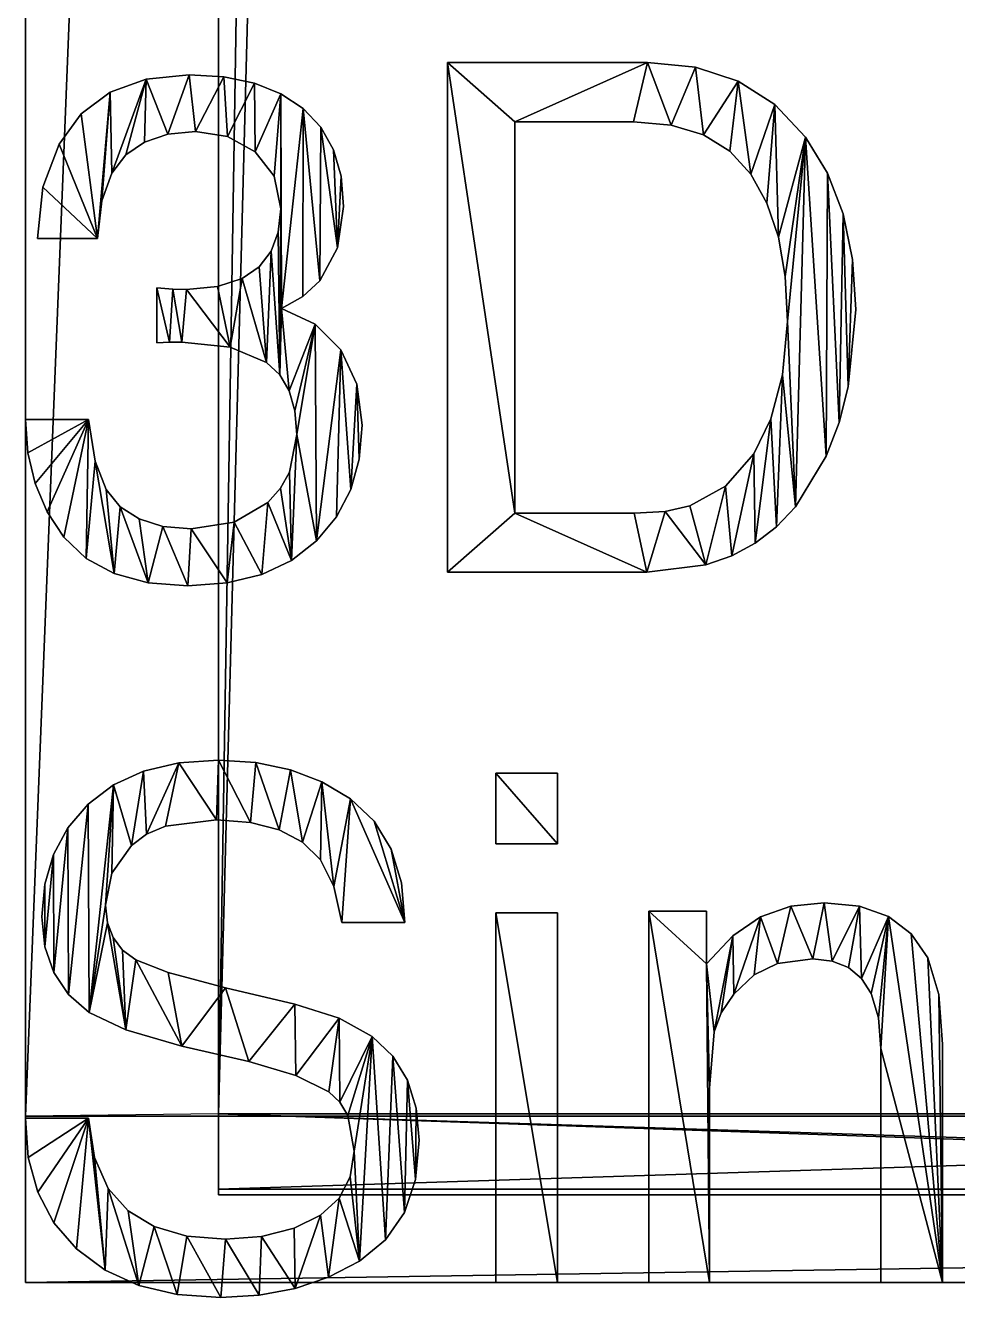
# Model space of a CAD drawing. Extents: x -4 to 921, y -14 to 94.
# Drawn here: x -3.7 to 13.61, y -3.41 to 20.22 of the extents above; entities that cross this region are included whole.
import ezdxf

# ---------------------------------------------------------------- set-up
doc = ezdxf.new("R2010")
doc.units = 0
doc.layers.get('0').update_dxf_attribs({"color": 13, "linetype": 'CONTINUOUS'})

# ---------------------------------------------------------------- blocks, each defined once
blk = doc.blocks.new('GROUP_6')
for p, q in [((0, 91.5, 75.00909), (0, 1.5, 75.00909)), ((0, 56.5, 0.00909), (0, 1.5, 0.00909)), ((0, 1.5, 50.684109), (0, 1.5, 51.787205)), ((45, 1.5, 50.684109), (0, 1.5, 50.684109)), ((45, 1.5, 51.787205), (0, 1.5, 51.787205)), ((0, 1.5, 62.812511), (0, 0, 65.49585)), ((0, 1.5, 62.812511), (45, 1.5, 62.812511)), ((0, 1.5, 65.49585), (0, 1.5, 75.00909)), ((45, 1.5, 65.49585), (0, 1.5, 65.49585)), ((0, 1.5, 75.00909), (45, 1.5, 75.00909)), ((0, 1.5, 65.49585), (0, 0, 65.49585)), ((45, 1.5, 35.777028), (0, 1.5, 35.777028)), ((0, 1.5, 35.777028), (0, 0, 35.777028)), ((0, 1.5, 65.49585), (0, 1.5, 62.812511)), ((0, 1.5, 48.00077), (0, 0, 50.684109)), ((0, 1.5, 48.00077), (45, 1.5, 48.00077)), ((0, 1.5, 33.093689), (0, 1.5, 35.777028)), ((0, 1.5, 33.093689), (0, 0, 35.777028)), ((0, 1.5, 50.684109), (0, 0, 50.684109)), ((45, 1.5, 36.975464), (0, 1.5, 36.975464)), ((0, 1.5, 48.00077), (0, 1.5, 50.684109)), ((0, 1.5, 0.00909), (45, 1.5, 0.00909)), ((0, 1.5, 0.00909), (0, 1.5, 4.206627)), ((0, 1.5, 35.777028), (0, 1.5, 36.975464)), ((0, 1.5, 51.787205), (0, 0.103554, 51.787205)), ((0, 1.5, 62.812511), (0, 0.103554, 62.812511)), ((0, 1.5, 33.093689), (45, 1.5, 33.093689)), ((45, 1.5, 22.068383), (0, 1.5, 22.068383)), ((0, 1.5, 18.061726), (0, 1.5, 20.745065)), ((0, 1.5, 20.745065), (0, 0, 20.745065)), ((0, 1.5, 4.206627), (0, 0.103554, 4.206627)), ((0, 1.5, 18.061726), (0, 0.103554, 18.061726)), ((0, 1.5, 36.975464), (0, 0.103554, 36.975464)), ((0, 1.5, 18.061726), (0, 0, 20.745065)), ((0, 1.5, 20.745065), (0, 1.5, 22.068383)), ((0, 1.5, 18.061726), (45, 1.5, 18.061726)), ((0, 1.5, 33.093689), (0, 0.103554, 33.093689)), ((0, 1.5, 22.068383), (0, 0.103554, 22.068383)), ((0, 1.5, 48.00077), (0, 0.103554, 48.00077)), ((45, 1.5, 20.745065), (0, 1.5, 20.745065)), ((45, 1.5, 4.206627), (0, 1.5, 4.206627)), ((45, 0.103554, 51.787205), (0, 0.103554, 51.787205)), ((0, 0.103554, 51.787205), (0, 0.103554, 62.812511)), ((0, 0.103554, 62.812511), (45, 0.103554, 62.812511)), ((0, 0.103554, 4.206627), (0, 0.103554, 18.061726)), ((0, 0.103554, 18.061726), (45, 0.103554, 18.061726)), ((0, 0.103554, 36.975464), (0, 0.103554, 48.00077)), ((0, 0.103554, 48.00077), (45, 0.103554, 48.00077)), ((45, 0.103554, 36.975464), (0, 0.103554, 36.975464)), ((0, 0.103554, 33.093689), (45, 0.103554, 33.093689)), ((45, 0.103554, 22.068383), (0, 0.103554, 22.068383)), ((45, 0.103554, 4.206627), (0, 0.103554, 4.206627)), ((0, 0.103554, 22.068383), (0, 0.103554, 33.093689)), ((45, 0, 65.49585), (0, 0, 65.49585)), ((45, 0, 35.777028), (0, 0, 35.777028)), ((45, 0, 50.684109), (0, 0, 50.684109)), ((45, 0, 20.745065), (0, 0, 20.745065))]:
    blk.add_line(p, q)
mesh = blk.add_polyface()
corners = [(0, 1.5, 75.00909), (1.5, 56.5, 75.00909), (0, 91.5, 75.00909), (45, 1.5, 75.00909), (45, 56.5, 75.00909), (1.5, 91.5, 75.00909)]
mesh.append_faces([[corners[k] for k in face] for face in [(1, 3, 4)]], dxfattribs={"vtx0": -1})
mesh.append_faces([[corners[k] for k in face] for face in [(0, 1, 2)]], dxfattribs={"vtx0": -1, "vtx1": -1})
mesh.append_faces([[corners[k] for k in face] for face in [(1, 0, 3)]], dxfattribs={"vtx0": -1, "vtx2": -1})
mesh.append_faces([[corners[k] for k in face] for face in [(5, 2, 1)]], dxfattribs={"vtx1": -1})
mesh = blk.add_polyface()
corners = [(0, 91.5, 75.00909), (0, 1.5, 65.49585), (0, 1.5, 75.00909), (0, 1.5, 62.812511), (0, 1.5, 35.777028), (0, 1.5, 33.093689), (0, 1.5, 22.068383), (0, 1.5, 0.00909), (0, 56.5, 0.00909), (0, 91.5, 0.00909), (0, 1.5, 18.061726), (0, 1.5, 20.745065), (0, 1.5, 4.206627), (0, 0.103554, 22.068383), (0, 0.103554, 33.093689), (0, 0.103554, 62.812511), (0, 1.5, 51.787205), (0, 0.103554, 51.787205), (0, 1.5, 50.684109), (0, 1.5, 48.00077), (0, 1.5, 36.975464), (0, 0.103554, 4.206627), (0, 0.103554, 18.061726), (0, 0.103554, 36.975464), (0, 0.103554, 48.00077)]
mesh.append_faces([[corners[k] for k in face] for face in [(0, 1, 2), (8, 0, 9), (6, 10, 11), (5, 13, 14), (15, 16, 17), (10, 21, 22), (19, 23, 24)]], dxfattribs={"vtx0": -1})
mesh.append_faces([[corners[k] for k in face] for face in [(1, 0, 3), (4, 0, 5), (7, 0, 8), (12, 6, 7), (13, 5, 6), (16, 3, 18), (18, 3, 19), (20, 3, 4), (21, 10, 12), (23, 19, 20)]], dxfattribs={"vtx0": -1, "vtx1": -1})
mesh.append_faces([[corners[k] for k in face] for face in [(3, 0, 4), (5, 0, 6), (6, 0, 7), (10, 6, 12), (19, 3, 20)]], dxfattribs={"vtx0": -1, "vtx1": -1, "vtx2": -1})
mesh.append_faces([[corners[k] for k in face] for face in [(16, 15, 3)]], dxfattribs={"vtx0": -1, "vtx2": -1})
mesh = blk.add_polyface()
corners = [(1.5, 56.5, 0.00909), (0, 1.5, 0.00909), (0, 56.5, 0.00909), (45, 1.5, 0.00909), (45, 56.5, 0.00909)]
mesh.append_faces([[corners[k] for k in face] for face in [(0, 1, 2), (3, 0, 4)]], dxfattribs={"vtx0": -1})
mesh.append_faces([[corners[k] for k in face] for face in [(1, 0, 3)]], dxfattribs={"vtx0": -1, "vtx1": -1})
mesh = blk.add_polyface()
corners = [(45, 1.5, 51.787205), (0, 1.5, 50.684109), (45, 1.5, 50.684109), (0, 1.5, 51.787205)]
mesh.append_faces([[corners[k] for k in face] for face in [(0, 1, 2), (1, 0, 3)]], dxfattribs={"vtx0": -1})
at = {"color": 253}
mesh = blk.add_polyface(dxfattribs=at)
corners = [(45, 0, 65.49585), (0, 1.5, 62.812511), (45, 1.5, 62.812511), (0, 0, 65.49585)]
mesh.append_faces([[corners[k] for k in face] for face in [(0, 1, 2), (1, 0, 3)]], dxfattribs={"vtx0": -1, "color": 253})
mesh = blk.add_polyface()
corners = [(45, 1.5, 75.00909), (0, 1.5, 65.49585), (45, 1.5, 65.49585), (0, 1.5, 75.00909)]
mesh.append_faces([[corners[k] for k in face] for face in [(0, 1, 2), (1, 0, 3)]], dxfattribs={"vtx0": -1})
mesh = blk.add_polyface()
corners = [(45, 0, 65.49585), (0, 1.5, 65.49585), (0, 0, 65.49585), (45, 1.5, 65.49585)]
mesh.append_faces([[corners[k] for k in face] for face in [(0, 1, 2), (1, 0, 3)]], dxfattribs={"vtx0": -1})
mesh = blk.add_polyface()
corners = [(45, 0, 35.777028), (0, 1.5, 35.777028), (0, 0, 35.777028), (45, 1.5, 35.777028)]
mesh.append_faces([[corners[k] for k in face] for face in [(0, 1, 2), (1, 0, 3)]], dxfattribs={"vtx0": -1})
mesh = blk.add_polyface()
corners = [(45, 1.5, 65.49585), (0, 1.5, 62.812511), (45, 1.5, 62.812511), (0, 1.5, 65.49585)]
mesh.append_faces([[corners[k] for k in face] for face in [(0, 1, 2), (1, 0, 3)]], dxfattribs={"vtx0": -1})
mesh = blk.add_polyface(dxfattribs=at)
corners = [(45, 0, 50.684109), (0, 1.5, 48.00077), (45, 1.5, 48.00077), (0, 0, 50.684109)]
mesh.append_faces([[corners[k] for k in face] for face in [(0, 1, 2), (1, 0, 3)]], dxfattribs={"vtx0": -1, "color": 253})
mesh = blk.add_polyface(dxfattribs=at)
corners = [(0, 1.5, 33.093689), (0, 0, 35.777028), (0, 1.5, 35.777028)]
mesh.append_faces([[corners[k] for k in face] for face in [(0, 1, 2)]], dxfattribs={"color": 253})
mesh = blk.add_polyface()
corners = [(45, 0, 50.684109), (0, 1.5, 50.684109), (0, 0, 50.684109), (45, 1.5, 50.684109)]
mesh.append_faces([[corners[k] for k in face] for face in [(0, 1, 2), (1, 0, 3)]], dxfattribs={"vtx0": -1})
mesh = blk.add_polyface()
corners = [(45, 1.5, 20.745065), (0, 1.5, 18.061726), (45, 1.5, 18.061726), (0, 1.5, 20.745065)]
mesh.append_faces([[corners[k] for k in face] for face in [(0, 1, 2), (1, 0, 3)]], dxfattribs={"vtx0": -1})
mesh = blk.add_polyface(dxfattribs=at)
corners = [(45, 0, 20.745065), (0, 1.5, 18.061726), (45, 1.5, 18.061726), (0, 0, 20.745065)]
mesh.append_faces([[corners[k] for k in face] for face in [(0, 1, 2), (1, 0, 3)]], dxfattribs={"vtx0": -1, "color": 253})
mesh = blk.add_polyface()
corners = [(45, 0, 20.745065), (0, 1.5, 20.745065), (0, 0, 20.745065), (45, 1.5, 20.745065)]
mesh.append_faces([[corners[k] for k in face] for face in [(0, 1, 2), (1, 0, 3)]], dxfattribs={"vtx0": -1})
mesh = blk.add_polyface()
corners = [(45, 1.5, 36.975464), (0, 1.5, 35.777028), (45, 1.5, 35.777028), (0, 1.5, 36.975464)]
mesh.append_faces([[corners[k] for k in face] for face in [(0, 1, 2), (1, 0, 3)]], dxfattribs={"vtx0": -1})
mesh = blk.add_polyface()
corners = [(45, 1.5, 35.777028), (0, 1.5, 33.093689), (45, 1.5, 33.093689), (0, 1.5, 35.777028)]
mesh.append_faces([[corners[k] for k in face] for face in [(0, 1, 2), (1, 0, 3)]], dxfattribs={"vtx0": -1})
mesh = blk.add_polyface()
corners = [(45, 1.5, 4.206627), (0, 1.5, 0.00909), (45, 1.5, 0.00909), (0, 1.5, 4.206627)]
mesh.append_faces([[corners[k] for k in face] for face in [(0, 1, 2), (1, 0, 3)]], dxfattribs={"vtx0": -1})
mesh = blk.add_polyface(dxfattribs=at)
corners = [(0, 1.5, 18.061726), (0, 0, 20.745065), (0, 1.5, 20.745065)]
mesh.append_faces([[corners[k] for k in face] for face in [(0, 1, 2)]], dxfattribs={"color": 253})
mesh = blk.add_polyface()
corners = [(45, 1.5, 36.975464), (0, 0.103554, 36.975464), (0, 1.5, 36.975464), (45, 0.103554, 36.975464)]
mesh.append_faces([[corners[k] for k in face] for face in [(0, 1, 2), (1, 0, 3)]], dxfattribs={"vtx0": -1})
mesh = blk.add_polyface()
corners = [(45, 0.103554, 18.061726), (0, 1.5, 18.061726), (0, 0.103554, 18.061726), (45, 1.5, 18.061726)]
mesh.append_faces([[corners[k] for k in face] for face in [(0, 1, 2), (1, 0, 3)]], dxfattribs={"vtx0": -1})
mesh = blk.add_polyface()
corners = [(45, 0.103554, 33.093689), (0, 1.5, 33.093689), (0, 0.103554, 33.093689), (45, 1.5, 33.093689)]
mesh.append_faces([[corners[k] for k in face] for face in [(0, 1, 2), (1, 0, 3)]], dxfattribs={"vtx0": -1})
mesh = blk.add_polyface()
corners = [(45, 1.5, 22.068383), (0, 1.5, 20.745065), (45, 1.5, 20.745065), (0, 1.5, 22.068383)]
mesh.append_faces([[corners[k] for k in face] for face in [(0, 1, 2), (1, 0, 3)]], dxfattribs={"vtx0": -1})
mesh = blk.add_polyface()
corners = [(45, 0.103554, 62.812511), (0, 1.5, 62.812511), (0, 0.103554, 62.812511), (45, 1.5, 62.812511)]
mesh.append_faces([[corners[k] for k in face] for face in [(0, 1, 2), (1, 0, 3)]], dxfattribs={"vtx0": -1})
mesh = blk.add_polyface()
corners = [(45, 1.5, 22.068383), (0, 0.103554, 22.068383), (0, 1.5, 22.068383), (45, 0.103554, 22.068383)]
mesh.append_faces([[corners[k] for k in face] for face in [(0, 1, 2), (1, 0, 3)]], dxfattribs={"vtx0": -1})
mesh = blk.add_polyface()
corners = [(45, 0.103554, 48.00077), (0, 1.5, 48.00077), (0, 0.103554, 48.00077), (45, 1.5, 48.00077)]
mesh.append_faces([[corners[k] for k in face] for face in [(0, 1, 2), (1, 0, 3)]], dxfattribs={"vtx0": -1})
mesh = blk.add_polyface()
corners = [(45, 1.5, 4.206627), (0, 0.103554, 4.206627), (0, 1.5, 4.206627), (45, 0.103554, 4.206627)]
mesh.append_faces([[corners[k] for k in face] for face in [(0, 1, 2), (1, 0, 3)]], dxfattribs={"vtx0": -1})
mesh = blk.add_polyface()
corners = [(45, 1.5, 51.787205), (0, 0.103554, 51.787205), (0, 1.5, 51.787205), (45, 0.103554, 51.787205)]
mesh.append_faces([[corners[k] for k in face] for face in [(0, 1, 2), (1, 0, 3)]], dxfattribs={"vtx0": -1})
mesh = blk.add_polyface(dxfattribs=at)
corners = [(0, 1.5, 62.812511), (0, 0, 65.49585), (0, 1.5, 65.49585)]
mesh.append_faces([[corners[k] for k in face] for face in [(0, 1, 2)]], dxfattribs={"color": 253})
mesh = blk.add_polyface(dxfattribs=at)
corners = [(0, 1.5, 48.00077), (0, 0, 50.684109), (0, 1.5, 50.684109)]
mesh.append_faces([[corners[k] for k in face] for face in [(0, 1, 2)]], dxfattribs={"color": 253})
mesh = blk.add_polyface()
corners = [(45, 1.5, 50.684109), (0, 1.5, 48.00077), (45, 1.5, 48.00077), (0, 1.5, 50.684109)]
mesh.append_faces([[corners[k] for k in face] for face in [(0, 1, 2), (1, 0, 3)]], dxfattribs={"vtx0": -1})
mesh = blk.add_polyface(dxfattribs=at)
corners = [(45, 0, 35.777028), (0, 1.5, 33.093689), (45, 1.5, 33.093689), (0, 0, 35.777028)]
mesh.append_faces([[corners[k] for k in face] for face in [(0, 1, 2), (1, 0, 3)]], dxfattribs={"vtx0": -1, "color": 253})
mesh = blk.add_polyface()
corners = [(45, 0.103554, 18.061726), (0, 0.103554, 4.206627), (45, 0.103554, 4.206627), (0, 0.103554, 18.061726)]
mesh.append_faces([[corners[k] for k in face] for face in [(0, 1, 2), (1, 0, 3)]], dxfattribs={"vtx0": -1})
mesh = blk.add_polyface()
corners = [(45, 0.103554, 33.093689), (0, 0.103554, 22.068383), (45, 0.103554, 22.068383), (0, 0.103554, 33.093689)]
mesh.append_faces([[corners[k] for k in face] for face in [(0, 1, 2), (1, 0, 3)]], dxfattribs={"vtx0": -1})
mesh = blk.add_polyface()
corners = [(45, 0.103554, 48.00077), (0, 0.103554, 36.975464), (45, 0.103554, 36.975464), (0, 0.103554, 48.00077)]
mesh.append_faces([[corners[k] for k in face] for face in [(0, 1, 2), (1, 0, 3)]], dxfattribs={"vtx0": -1})
mesh = blk.add_polyface()
corners = [(45, 0.103554, 62.812511), (0, 0.103554, 51.787205), (45, 0.103554, 51.787205), (0, 0.103554, 62.812511)]
mesh.append_faces([[corners[k] for k in face] for face in [(0, 1, 2), (1, 0, 3)]], dxfattribs={"vtx0": -1})
blk = doc.blocks.new('GROUP_4')
blk.add_blockref('GROUP_6', (0, 0.039))
blk = doc.blocks.new('GROUP_8')
for p, q in [((0, 93.092, 4.5), (0, 0, 4.5)), ((0, 93.092), (0, 3.092)), ((3.696, 3.132), (3.696, 93.132)), ((3.696, 93.132, 2.845), (3.696, 3.132, 2.845)), ((3.696, 3.132), (0, 3.092)), ((0, 3.092), (0, 0)), ((203.686, 3.092), (0, 3.092)), ((3.696, 3.132), (3.696, 3.132, 2.845)), ((3.696, 3.132, 2.845), (203.686, 3.092, 2.845)), ((3.696, 3.132, 2.845), (3.696, 3.132, 4.5)), ((0, 0, 4.5), (207.688, 0, 4.5)), ((0, 0), (0, 0, 4.5)), ((0, 0), (203.686, 0))]:
    blk.add_line(p, q)
at = {"color": 18}
for p, q in [((8.085, 13.194, 0.051), (8.085, 22.659, 0.051)), ((1.622, 22.111, 0.051), (2.312, 22.353, 0.051)), ((2.312, 22.353, 0.051), (3.138, 22.433, 0.051)), ((3.138, 22.433, 0.051), (3.803, 22.394, 0.051)), ((3.803, 22.394, 0.051), (4.389, 22.276, 0.051)), ((4.389, 22.276, 0.051), (4.895, 22.08, 0.051)), ((1.066, 21.708, 0.051), (1.622, 22.111, 0.051)), ((4.895, 22.08, 0.051), (5.322, 21.805, 0.051)), ((5.322, 21.805, 0.051), (5.66, 21.456, 0.051)), ((0.644, 21.145, 0.051), (1.066, 21.708, 0.051)), ((9.374, 21.557, 0.051), (9.374, 14.29, 0.051)), ((2.725, 21.328, 0.051), (2.279, 21.183, 0.051)), ((3.26, 21.377, 0.051), (2.725, 21.328, 0.051)), ((3.87, 21.283, 0.051), (3.26, 21.377, 0.051)), ((4.4, 21.003, 0.051), (3.87, 21.283, 0.051)), ((5.66, 21.456, 0.051), (5.901, 21.036, 0.051)), ((12.988, 21.314, 0.051), (12.371, 21.496, 0.051)), ((13.497, 21.01, 0.051), (12.988, 21.314, 0.051)), ((2.279, 21.183, 0.051), (1.923, 20.942, 0.051)), ((5.901, 21.036, 0.051), (6.046, 20.546, 0.051)), ((1.923, 20.942, 0.051), (1.656, 20.603, 0.051)), ((4.768, 20.55, 0.051), (4.4, 21.003, 0.051)), ((13.9, 20.584, 0.051), (13.497, 21.01, 0.051)), ((1.656, 20.603, 0.051), (1.464, 20.088, 0.051)), ((14.206, 20.049, 0.051), (13.9, 20.584, 0.051)), ((4.89, 19.94, 0.051), (4.768, 20.55, 0.051)), ((6.046, 20.546, 0.051), (6.095, 19.985, 0.051)), ((1.464, 20.088, 0.051), (1.379, 19.392, 0.051)), ((4.844, 19.511, 0.051), (4.89, 19.94, 0.051)), ((6.095, 19.985, 0.051), (5.98, 19.215, 0.051)), ((14.424, 19.415, 0.051), (14.206, 20.049, 0.051)), ((1.379, 19.392, 0.051), (0.232, 19.392, 0.051)), ((4.706, 19.154, 0.051), (4.844, 19.511, 0.051)), ((14.555, 18.683, 0.051), (14.424, 19.415, 0.051)), ((4.477, 18.867, 0.051), (4.706, 19.154, 0.051)), ((5.98, 19.215, 0.051), (5.637, 18.606, 0.051)), ((4.155, 18.651, 0.051), (4.477, 18.867, 0.051)), ((2.519, 17.453, 0.051), (2.519, 18.477, 0.051)), ((2.519, 18.477, 0.051), (2.822, 18.452, 0.051)), ((2.822, 18.452, 0.051), (3.086, 18.445, 0.051)), ((3.086, 18.445, 0.051), (3.679, 18.497, 0.051)), ((3.679, 18.497, 0.051), (4.155, 18.651, 0.051)), ((5.637, 18.606, 0.051), (5.312, 18.313, 0.051)), ((5.312, 18.313, 0.051), (4.903, 18.091, 0.051)), ((4.903, 18.091, 0.051), (5.551, 17.799, 0.051)), ((5.551, 17.799, 0.051), (6.04, 17.321, 0.051)), ((2.761, 17.463, 0.051), (2.519, 17.453, 0.051)), ((2.996, 17.466, 0.051), (2.761, 17.463, 0.051)), ((6.04, 17.321, 0.051), (6.347, 16.687, 0.051)), ((4.871, 16.86, 0.051), (4.616, 17.086, 0.051)), ((5.053, 16.562, 0.051), (4.871, 16.86, 0.051)), ((5.163, 16.193, 0.051), (5.053, 16.562, 0.051)), ((6.347, 16.687, 0.051), (6.449, 15.926, 0.051)), ((5.199, 15.752, 0.051), (5.163, 16.193, 0.051)), ((0.046, 15.409, 0.051), (0, 16.029, 0.051)), ((0, 16.029, 0.051), (1.211, 16.029, 0.051)), ((1.211, 16.029, 0.051), (1.334, 15.256, 0.051)), ((6.449, 15.926, 0.051), (6.395, 15.296, 0.051)), ((13.955, 15.391, 0.051), (14.282, 16.045, 0.051)), ((5.061, 15.05, 0.051), (5.199, 15.752, 0.051)), ((0.184, 14.838, 0.051), (0.046, 15.409, 0.051)), ((13.41, 14.792, 0.051), (13.955, 15.391, 0.051)), ((1.334, 15.256, 0.051), (1.546, 14.728, 0.051)), ((6.395, 15.296, 0.051), (6.232, 14.728, 0.051)), ((4.888, 14.752, 0.051), (5.061, 15.05, 0.051)), ((0.415, 14.316, 0.051), (0.184, 14.838, 0.051)), ((1.546, 14.728, 0.051), (1.817, 14.409, 0.051)), ((4.645, 14.489, 0.051), (4.888, 14.752, 0.051)), ((6.232, 14.728, 0.051), (5.96, 14.22, 0.051)), ((12.731, 14.425, 0.051), (13.41, 14.792, 0.051)), ((4.001, 14.122, 0.051), (4.645, 14.489, 0.051)), ((12.254, 14.324, 0.051), (12.731, 14.425, 0.051)), ((0.738, 13.842, 0.051), (0.415, 14.316, 0.051)), ((1.817, 14.409, 0.051), (2.179, 14.182, 0.051)), ((2.179, 14.182, 0.051), (2.632, 14.045, 0.051)), ((5.96, 14.22, 0.051), (5.579, 13.774, 0.051)), ((14.751, 14.405, 0.051), (14.389, 14.035, 0.051)), ((2.632, 14.045, 0.051), (3.176, 14, 0.051)), ((3.176, 14, 0.051), (4.001, 14.122, 0.051)), ((14.389, 14.035, 0.051), (13.982, 13.732, 0.051)), ((1.163, 13.449, 0.051), (0.738, 13.842, 0.051)), ((5.579, 13.774, 0.051), (5.099, 13.411, 0.051)), ((13.982, 13.732, 0.051), (13.53, 13.497, 0.051)), ((13.53, 13.497, 0.051), (13.034, 13.329, 0.051)), ((1.7, 13.168, 0.051), (1.163, 13.449, 0.051)), ((5.099, 13.411, 0.051), (4.528, 13.151, 0.051)), ((2.35, 12.999, 0.051), (1.7, 13.168, 0.051)), ((3.112, 12.943, 0.051), (2.35, 12.999, 0.051)), ((3.865, 12.995, 0.051), (3.112, 12.943, 0.051)), ((4.528, 13.151, 0.051), (3.865, 12.995, 0.051)), ((2.936, 9.651, 0.051), (3.698, 9.703, 0.051)), ((3.698, 9.703, 0.051), (4.415, 9.658, 0.051)), ((1.686, 9.242, 0.051), (2.265, 9.498, 0.051)), ((2.265, 9.498, 0.051), (2.936, 9.651, 0.051)), ((4.415, 9.658, 0.051), (5.075, 9.523, 0.051)), ((5.075, 9.523, 0.051), (5.679, 9.298, 0.051)), ((9.014, 9.464, 0.051), (10.193, 9.464, 0.051)), ((9.014, 8.15, 0.051), (9.014, 9.464, 0.051)), ((10.193, 9.464, 0.051), (10.193, 8.15, 0.051)), ((1.199, 8.884, 0.051), (1.686, 9.242, 0.051)), ((5.679, 9.298, 0.051), (6.227, 8.984, 0.051)), ((6.227, 8.984, 0.051), (6.682, 8.571, 0.051)), ((0.813, 8.447, 0.051), (1.199, 8.884, 0.051)), ((3.66, 8.594, 0.051), (2.685, 8.475, 0.051)), ((4.311, 8.548, 0.051), (3.66, 8.594, 0.051)), ((4.86, 8.409, 0.051), (4.311, 8.548, 0.051)), ((6.682, 8.571, 0.051), (7.008, 8.051, 0.051)), ((0.537, 7.952, 0.051), (0.813, 8.447, 0.051)), ((2.318, 8.326, 0.051), (2.03, 8.118, 0.051)), ((2.685, 8.475, 0.051), (2.318, 8.326, 0.051)), ((5.306, 8.178, 0.051), (4.86, 8.409, 0.051)), ((2.03, 8.118, 0.051), (1.658, 7.602, 0.051)), ((5.651, 7.854, 0.051), (5.306, 8.178, 0.051)), ((7.008, 8.051, 0.051), (7.203, 7.423, 0.051)), ((10.193, 8.15, 0.051), (9.014, 8.15, 0.051)), ((0.371, 7.4, 0.051), (0.537, 7.952, 0.051)), ((5.911, 7.359, 0.051), (5.651, 7.854, 0.051)), ((1.658, 7.602, 0.051), (1.534, 7.01, 0.051)), ((0.316, 6.791, 0.051), (0.371, 7.4, 0.051)), ((6.063, 6.687, 0.051), (5.911, 7.359, 0.051)), ((7.203, 7.423, 0.051), (7.268, 6.687, 0.051)), ((1.534, 7.01, 0.051), (1.57, 6.685, 0.051)), ((9.014, 6.868, 0.051), (10.193, 6.868, 0.051)), ((9.014, 0, 0.051), (9.014, 6.868, 0.051)), ((10.193, 6.868, 0.051), (10.193, 0, 0.051)), ((11.945, 6.9, 0.051), (13.047, 6.9, 0.051)), ((11.945, 0, 0.051), (11.945, 6.9, 0.051)), ((13.047, 6.9, 0.051), (13.047, 5.921, 0.051)), ((14.084, 6.791, 0.051), (14.662, 6.989, 0.051)), ((14.662, 6.989, 0.051), (15.302, 7.055, 0.051)), ((15.302, 7.055, 0.051), (15.976, 6.991, 0.051)), ((15.976, 6.991, 0.051), (16.532, 6.799, 0.051)), ((0.372, 6.238, 0.051), (0.316, 6.791, 0.051)), ((1.57, 6.685, 0.051), (1.679, 6.407, 0.051)), ((7.268, 6.687, 0.051), (6.063, 6.687, 0.051)), ((13.551, 6.441, 0.051), (14.084, 6.791, 0.051)), ((16.532, 6.799, 0.051), (16.969, 6.478, 0.051)), ((1.679, 6.407, 0.051), (1.86, 6.176, 0.051)), ((13.047, 5.921, 0.051), (13.551, 6.441, 0.051)), ((16.969, 6.478, 0.051), (17.286, 6.03, 0.051)), ((0.542, 5.758, 0.051), (0.372, 6.238, 0.051)), ((1.86, 6.176, 0.051), (2.114, 5.992, 0.051)), ((14.406, 5.927, 0.051), (13.958, 5.715, 0.051)), ((15.083, 6.011, 0.051), (14.406, 5.927, 0.051)), ((15.457, 5.971, 0.051), (15.083, 6.011, 0.051)), ((15.769, 5.85, 0.051), (15.457, 5.971, 0.051)), ((17.286, 6.03, 0.051), (17.499, 5.349, 0.051)), ((0.823, 5.352, 0.051), (0.542, 5.758, 0.051)), ((13.958, 5.715, 0.051), (13.569, 5.36, 0.051)), ((16.018, 5.649, 0.051), (15.769, 5.85, 0.051)), ((16.204, 5.367, 0.051), (16.018, 5.649, 0.051)), ((1.218, 5.019, 0.051), (0.823, 5.352, 0.051)), ((13.569, 5.36, 0.051), (13.329, 5.013, 0.051)), ((16.344, 4.919, 0.051), (16.204, 5.367, 0.051)), ((13.329, 5.013, 0.051), (13.192, 4.655, 0.051)), ((6.011, 4.914, 0.051), (6.643, 4.574, 0.051)), ((6.643, 4.574, 0.051), (7.037, 4.205, 0.051)), ((7.037, 4.205, 0.051), (7.319, 3.761, 0.051)), ((7.319, 3.761, 0.051), (7.488, 3.242, 0.051)), ((6.023, 3.351, 0.051), (5.812, 3.543, 0.051)), ((6.174, 3.104, 0.051), (6.023, 3.351, 0.051)), ((6.295, 2.442, 0.051), (6.174, 3.104, 0.051)), ((7.488, 3.242, 0.051), (7.545, 2.648, 0.051)), ((0.054, 2.327, 0.051), (0, 3.054, 0.051)), ((0, 3.054, 0.051), (1.205, 3.054, 0.051)), ((1.205, 3.054, 0.051), (1.323, 2.324, 0.051)), ((7.545, 2.648, 0.051), (7.473, 1.918, 0.051)), ((6.223, 1.966, 0.051), (6.295, 2.442, 0.051)), ((0.236, 1.68, 0.051), (0.054, 2.327, 0.051)), ((1.323, 2.324, 0.051), (1.585, 1.746, 0.051)), ((6.008, 1.569, 0.051), (6.223, 1.966, 0.051)), ((7.473, 1.918, 0.051), (7.259, 1.3, 0.051)), ((0.544, 1.113, 0.051), (0.236, 1.68, 0.051)), ((1.585, 1.746, 0.051), (1.965, 1.334, 0.051)), ((5.65, 1.251, 0.051), (6.008, 1.569, 0.051)), ((1.965, 1.334, 0.051), (2.466, 1.04, 0.051)), ((5.148, 1.011, 0.051), (5.65, 1.251, 0.051)), ((7.259, 1.3, 0.051), (6.901, 0.794, 0.051)), ((0.98, 0.625, 0.051), (0.544, 1.113, 0.051)), ((2.466, 1.04, 0.051), (3.089, 0.864, 0.051)), ((4.523, 0.857, 0.051), (5.148, 1.011, 0.051)), ((3.089, 0.864, 0.051), (3.834, 0.805, 0.051)), ((3.834, 0.805, 0.051), (4.523, 0.857, 0.051)), ((6.901, 0.794, 0.051), (6.401, 0.399, 0.051)), ((1.527, 0.23, 0.051), (0.98, 0.625, 0.051)), ((6.401, 0.399, 0.051), (5.806, 0.103, 0.051)), ((2.17, -0.052, 0.051), (1.527, 0.23, 0.051)), ((5.806, 0.103, 0.051), (5.165, -0.108, 0.051)), ((2.909, -0.221, 0.051), (2.17, -0.052, 0.051)), ((3.744, -0.277, 0.051), (2.909, -0.221, 0.051)), ((4.477, -0.235, 0.051), (3.744, -0.277, 0.051)), ((5.165, -0.108, 0.051), (4.477, -0.235, 0.051)), ((10.193, 0, 0.051), (9.014, 0, 0.051)), ((13.105, 0, 0.051), (11.945, 0, 0.051)), ((17.569, 0, 0.051), (16.39, 0, 0.051))]:
    blk.add_line(p, q, dxfattribs=at)
for points in [[(8.085, 22.659, 0.051), (11.919, 22.659, 0.051), (12.84, 22.572, 0.051), (13.652, 22.312, 0.051), (14.354, 21.88, 0.051), (14.947, 21.273, 0.051), (15.367, 20.605, 0.051)], [(12.371, 21.496, 0.051), (11.648, 21.557, 0.051), (9.374, 21.557, 0.051)], [(0.232, 19.392, 0.051), (0.335, 20.346, 0.051), (0.644, 21.145, 0.051)], [(15.367, 20.605, 0.051), (15.667, 19.848, 0.051), (15.847, 19.004, 0.051), (15.907, 18.072, 0.051), (15.765, 16.636, 0.051), (15.588, 15.973, 0.051)], [(14.282, 16.045, 0.051), (14.502, 16.86, 0.051), (14.599, 17.852, 0.051), (14.555, 18.683, 0.051)], [(4.616, 17.086, 0.051), (3.92, 17.371, 0.051), (2.996, 17.466, 0.051)], [(15.588, 15.973, 0.051), (15.34, 15.346, 0.051), (14.751, 14.405, 0.051)], [(9.374, 14.29, 0.051), (11.661, 14.29, 0.051), (12.254, 14.324, 0.051)], [(13.034, 13.329, 0.051), (11.906, 13.194, 0.051), (8.085, 13.194, 0.051)], [(2.114, 5.992, 0.051), (2.734, 5.76, 0.051), (3.834, 5.476, 0.051), (5.161, 5.173, 0.051), (6.011, 4.914, 0.051)], [(17.499, 5.349, 0.051), (17.569, 4.426, 0.051), (17.569, 0, 0.051)], [(5.812, 3.543, 0.051), (5.183, 3.845, 0.051), (4.278, 4.104, 0.051), (2.996, 4.394, 0.051), (1.923, 4.692, 0.051), (1.218, 5.019, 0.051)], [(16.39, 0, 0.051), (16.39, 4.349, 0.051), (16.344, 4.919, 0.051)], [(13.192, 4.655, 0.051), (13.105, 3.614, 0.051), (13.105, 0, 0.051)]]:
    blk.add_polyline3d(points, dxfattribs=at)
mesh = blk.add_polyface()
corners = [(3.696, 93.132), (0, 3.092), (0, 93.092), (3.696, 3.132)]
mesh.append_faces([[corners[k] for k in face] for face in [(0, 1, 2), (1, 0, 3)]], dxfattribs={"vtx0": -1})
mesh = blk.add_polyface()
corners = [(207.688, 0, 4.5), (0, 93.092, 4.5), (0, 0, 4.5), (3.696, 93.092, 4.5), (207.688, 93.092, 4.5)]
mesh.append_faces([[corners[k] for k in face] for face in [(0, 1, 2), (3, 0, 4)]], dxfattribs={"vtx0": -1})
mesh.append_faces([[corners[k] for k in face] for face in [(1, 0, 3)]], dxfattribs={"vtx0": -1, "vtx1": -1})
mesh = blk.add_polyface()
corners = [(0, 93.092, 4.5), (0, 0), (0, 0, 4.5), (0, 3.092), (0, 93.092)]
mesh.append_faces([[corners[k] for k in face] for face in [(0, 1, 2), (3, 0, 4)]], dxfattribs={"vtx0": -1})
mesh.append_faces([[corners[k] for k in face] for face in [(1, 0, 3)]], dxfattribs={"vtx0": -1, "vtx1": -1})
mesh = blk.add_polyface()
corners = [(3.696, 93.132), (3.696, 3.132, 2.845), (3.696, 3.132), (3.696, 93.132, 2.845)]
mesh.append_faces([[corners[k] for k in face] for face in [(0, 1, 2), (1, 0, 3)]], dxfattribs={"vtx0": -1})
mesh = blk.add_polyface()
corners = [(5.196, 93.132, 2.845), (3.696, 3.132, 2.845), (3.696, 93.132, 2.845), (203.686, 3.092, 2.845), (203.686, 93.132, 2.845)]
mesh.append_faces([[corners[k] for k in face] for face in [(0, 1, 2), (3, 0, 4)]], dxfattribs={"vtx0": -1})
mesh.append_faces([[corners[k] for k in face] for face in [(1, 0, 3)]], dxfattribs={"vtx0": -1, "vtx1": -1})
mesh = blk.add_polyface(dxfattribs=at)
corners = [(8.085, 13.194, 0.051), (9.374, 14.29, 0.051), (8.085, 22.659, 0.051), (11.906, 13.194, 0.051), (11.661, 14.29, 0.051), (12.254, 14.324, 0.051), (13.034, 13.329, 0.051), (12.731, 14.425, 0.051), (13.41, 14.792, 0.051), (13.53, 13.497, 0.051), (13.955, 15.391, 0.051), (13.982, 13.732, 0.051), (14.282, 16.045, 0.051), (14.389, 14.035, 0.051), (14.502, 16.86, 0.051), (14.751, 14.405, 0.051), (14.599, 17.852, 0.051), (9.374, 21.557, 0.051), (11.919, 22.659, 0.051), (11.648, 21.557, 0.051), (12.371, 21.496, 0.051), (12.84, 22.572, 0.051), (12.988, 21.314, 0.051), (13.652, 22.312, 0.051), (13.497, 21.01, 0.051), (13.9, 20.584, 0.051), (14.354, 21.88, 0.051), (14.206, 20.049, 0.051), (14.424, 19.415, 0.051), (14.947, 21.273, 0.051), (14.555, 18.683, 0.051), (15.34, 15.346, 0.051), (15.367, 20.605, 0.051), (15.588, 15.973, 0.051), (15.667, 19.848, 0.051), (15.765, 16.636, 0.051), (15.847, 19.004, 0.051), (15.907, 18.072, 0.051)]
mesh.append_faces([[corners[k] for k in face] for face in [(36, 35, 37)]], dxfattribs={"vtx0": -1, "color": 18})
mesh.append_faces([[corners[k] for k in face] for face in [(0, 1, 2), (1, 3, 4), (4, 3, 5), (5, 6, 7), (7, 6, 8), (8, 9, 10), (10, 11, 12), (12, 13, 14), (14, 15, 16), (2, 17, 18), (17, 2, 1), (18, 20, 21), (21, 22, 23), (23, 25, 26), (26, 28, 29), (29, 31, 32), (32, 33, 34), (34, 35, 36)]], dxfattribs={"vtx0": -1, "vtx1": -1, "color": 18})
mesh.append_faces([[corners[k] for k in face] for face in [(29, 16, 15)]], dxfattribs={"vtx0": -1, "vtx1": -1, "vtx2": -1, "color": 18})
mesh.append_faces([[corners[k] for k in face] for face in [(1, 0, 3), (5, 3, 6), (8, 6, 9), (10, 9, 11), (12, 11, 13), (14, 13, 15), (18, 17, 19), (18, 19, 20), (21, 20, 22), (23, 22, 24), (23, 24, 25), (26, 25, 27), (26, 27, 28), (29, 28, 30), (29, 30, 16), (29, 15, 31), (32, 31, 33), (34, 33, 35)]], dxfattribs={"vtx0": -1, "vtx2": -1, "color": 18})
mesh = blk.add_polyface(dxfattribs=at)
corners = [(1.379, 19.392, 0.051), (0.335, 20.346, 0.051), (0.232, 19.392, 0.051), (0.644, 21.145, 0.051), (1.066, 21.708, 0.051), (1.622, 22.111, 0.051), (1.464, 20.088, 0.051), (1.656, 20.603, 0.051), (2.312, 22.353, 0.051), (1.923, 20.942, 0.051), (2.279, 21.183, 0.051), (2.725, 21.328, 0.051), (3.138, 22.433, 0.051), (3.26, 21.377, 0.051), (3.803, 22.394, 0.051), (3.87, 21.283, 0.051), (4.389, 22.276, 0.051), (4.4, 21.003, 0.051), (4.895, 22.08, 0.051), (4.768, 20.55, 0.051), (4.89, 19.94, 0.051), (0.046, 15.409, 0.051), (1.211, 16.029, 0.051), (0, 16.029, 0.051), (0.184, 14.838, 0.051), (0.415, 14.316, 0.051), (0.738, 13.842, 0.051), (1.163, 13.449, 0.051), (1.334, 15.256, 0.051), (1.7, 13.168, 0.051), (1.546, 14.728, 0.051), (1.817, 14.409, 0.051), (2.35, 12.999, 0.051), (2.179, 14.182, 0.051), (2.632, 14.045, 0.051), (3.112, 12.943, 0.051), (3.176, 14, 0.051), (3.865, 12.995, 0.051), (4.001, 14.122, 0.051), (4.528, 13.151, 0.051), (4.645, 14.489, 0.051), (5.099, 13.411, 0.051), (4.888, 14.752, 0.051), (5.061, 15.05, 0.051), (5.199, 15.752, 0.051), (5.579, 13.774, 0.051), (5.551, 17.799, 0.051), (6.04, 17.321, 0.051), (5.96, 14.22, 0.051), (6.232, 14.728, 0.051), (6.347, 16.687, 0.051), (6.395, 15.296, 0.051), (6.449, 15.926, 0.051), (2.761, 17.463, 0.051), (2.519, 18.477, 0.051), (2.519, 17.453, 0.051), (2.822, 18.452, 0.051), (2.996, 17.466, 0.051), (3.086, 18.445, 0.051), (3.92, 17.371, 0.051), (3.679, 18.497, 0.051), (4.155, 18.651, 0.051), (4.616, 17.086, 0.051), (4.477, 18.867, 0.051), (4.706, 19.154, 0.051), (4.871, 16.86, 0.051), (4.844, 19.511, 0.051), (4.903, 18.091, 0.051), (5.053, 16.562, 0.051), (5.163, 16.193, 0.051), (5.322, 21.805, 0.051), (5.312, 18.313, 0.051), (5.637, 18.606, 0.051), (5.66, 21.456, 0.051), (5.98, 19.215, 0.051), (5.901, 21.036, 0.051), (6.046, 20.546, 0.051), (6.095, 19.985, 0.051)]
mesh.append_faces([[corners[k] for k in face] for face in [(0, 1, 2), (21, 22, 23), (50, 51, 52), (53, 54, 55), (76, 74, 77)]], dxfattribs={"vtx0": -1, "color": 18})
mesh.append_faces([[corners[k] for k in face] for face in [(1, 0, 3), (3, 0, 4), (4, 0, 5), (5, 7, 8), (8, 11, 12), (12, 13, 14), (14, 15, 16), (16, 17, 18), (22, 27, 28), (28, 29, 30), (30, 29, 31), (31, 32, 33), (33, 32, 34), (34, 35, 36), (36, 37, 38), (38, 39, 40), (40, 41, 42), (42, 41, 43), (43, 41, 44), (46, 45, 47), (47, 49, 50), (54, 53, 56), (56, 57, 58), (58, 59, 60), (60, 59, 61), (61, 62, 63), (63, 62, 64), (64, 65, 66), (66, 65, 20), (67, 68, 46), (70, 72, 73), (73, 74, 75), (75, 74, 76)]], dxfattribs={"vtx0": -1, "vtx1": -1, "color": 18})
mesh.append_faces([[corners[k] for k in face] for face in [(44, 45, 46), (20, 65, 67), (20, 67, 18)]], dxfattribs={"vtx0": -1, "vtx1": -1, "vtx2": -1, "color": 18})
mesh.append_faces([[corners[k] for k in face] for face in [(5, 0, 6), (5, 6, 7), (8, 7, 9), (8, 9, 10), (8, 10, 11), (12, 11, 13), (14, 13, 15), (16, 15, 17), (18, 17, 19), (18, 19, 20), (22, 21, 24), (22, 24, 25), (22, 25, 26), (22, 26, 27), (28, 27, 29), (31, 29, 32), (34, 32, 35), (36, 35, 37), (38, 37, 39), (40, 39, 41), (44, 41, 45), (47, 45, 48), (47, 48, 49), (50, 49, 51), (56, 53, 57), (58, 57, 59), (61, 59, 62), (64, 62, 65), (67, 65, 68), (46, 68, 69), (46, 69, 44), (67, 70, 18), (70, 67, 71), (70, 71, 72), (73, 72, 74)]], dxfattribs={"vtx0": -1, "vtx2": -1, "color": 18})
mesh = blk.add_polyface(dxfattribs=at)
corners = [(0.054, 2.327, 0.051), (1.205, 3.054, 0.051), (0, 3.054, 0.051), (0.236, 1.68, 0.051), (0.544, 1.113, 0.051), (0.98, 0.625, 0.051), (1.527, 0.23, 0.051), (1.323, 2.324, 0.051), (1.585, 1.746, 0.051), (2.17, -0.052, 0.051), (1.965, 1.334, 0.051), (2.466, 1.04, 0.051), (2.909, -0.221, 0.051), (3.089, 0.864, 0.051), (3.744, -0.277, 0.051), (3.834, 0.805, 0.051), (4.477, -0.235, 0.051), (4.523, 0.857, 0.051), (5.165, -0.108, 0.051), (5.148, 1.011, 0.051), (5.65, 1.251, 0.051), (5.806, 0.103, 0.051), (6.008, 1.569, 0.051), (6.401, 0.399, 0.051), (6.223, 1.966, 0.051), (6.295, 2.442, 0.051), (1.218, 5.019, 0.051), (1.57, 6.685, 0.051), (1.534, 7.01, 0.051), (1.923, 4.692, 0.051), (1.679, 6.407, 0.051), (1.86, 6.176, 0.051), (2.114, 5.992, 0.051), (2.996, 4.394, 0.051), (2.734, 5.76, 0.051), (3.834, 5.476, 0.051), (4.278, 4.104, 0.051), (5.161, 5.173, 0.051), (5.183, 3.845, 0.051), (6.011, 4.914, 0.051), (5.812, 3.543, 0.051), (6.023, 3.351, 0.051), (6.643, 4.574, 0.051), (6.174, 3.104, 0.051), (6.901, 0.794, 0.051), (7.037, 4.205, 0.051), (7.259, 1.3, 0.051), (7.319, 3.761, 0.051), (7.473, 1.918, 0.051), (7.488, 3.242, 0.051), (7.545, 2.648, 0.051), (0.372, 6.238, 0.051), (0.371, 7.4, 0.051), (0.316, 6.791, 0.051), (0.537, 7.952, 0.051), (0.542, 5.758, 0.051), (0.813, 8.447, 0.051), (0.823, 5.352, 0.051), (1.199, 8.884, 0.051), (1.686, 9.242, 0.051), (1.658, 7.602, 0.051), (2.03, 8.118, 0.051), (2.265, 9.498, 0.051), (2.318, 8.326, 0.051), (2.936, 9.651, 0.051), (2.685, 8.475, 0.051), (3.66, 8.594, 0.051), (3.698, 9.703, 0.051), (4.311, 8.548, 0.051), (4.415, 9.658, 0.051), (4.86, 8.409, 0.051), (5.075, 9.523, 0.051), (5.306, 8.178, 0.051), (5.679, 9.298, 0.051), (5.651, 7.854, 0.051), (5.911, 7.359, 0.051), (6.227, 8.984, 0.051), (6.063, 6.687, 0.051), (7.268, 6.687, 0.051), (6.682, 8.571, 0.051), (7.008, 8.051, 0.051), (7.203, 7.423, 0.051)]
mesh.append_faces([[corners[k] for k in face] for face in [(0, 1, 2), (49, 48, 50), (51, 52, 53), (80, 78, 81)]], dxfattribs={"vtx0": -1, "color": 18})
mesh.append_faces([[corners[k] for k in face] for face in [(1, 6, 7), (7, 6, 8), (8, 9, 10), (10, 9, 11), (11, 12, 13), (13, 14, 15), (15, 16, 17), (17, 18, 19), (19, 18, 20), (20, 21, 22), (22, 23, 24), (24, 23, 25), (27, 29, 30), (30, 29, 31), (31, 29, 32), (32, 33, 34), (34, 33, 35), (35, 36, 37), (37, 38, 39), (39, 41, 42), (42, 44, 45), (45, 46, 47), (47, 48, 49), (52, 51, 54), (54, 55, 56), (56, 57, 58), (58, 26, 59), (59, 61, 62), (62, 63, 64), (64, 66, 67), (67, 68, 69), (69, 70, 71), (71, 72, 73), (73, 75, 76), (76, 78, 79), (79, 78, 80)]], dxfattribs={"vtx0": -1, "vtx1": -1, "color": 18})
mesh.append_faces([[corners[k] for k in face] for face in [(42, 25, 23), (59, 26, 28)]], dxfattribs={"vtx0": -1, "vtx1": -1, "vtx2": -1, "color": 18})
mesh.append_faces([[corners[k] for k in face] for face in [(1, 0, 3), (1, 3, 4), (1, 4, 5), (1, 5, 6), (8, 6, 9), (11, 9, 12), (13, 12, 14), (15, 14, 16), (17, 16, 18), (20, 18, 21), (22, 21, 23), (26, 27, 28), (27, 26, 29), (32, 29, 33), (35, 33, 36), (37, 36, 38), (39, 38, 40), (39, 40, 41), (42, 41, 43), (42, 43, 25), (42, 23, 44), (45, 44, 46), (47, 46, 48), (54, 51, 55), (56, 55, 57), (58, 57, 26), (59, 28, 60), (59, 60, 61), (62, 61, 63), (64, 63, 65), (64, 65, 66), (67, 66, 68), (69, 68, 70), (71, 70, 72), (73, 72, 74), (73, 74, 75), (76, 75, 77), (76, 77, 78)]], dxfattribs={"vtx0": -1, "vtx2": -1, "color": 18})
mesh = blk.add_polyface(dxfattribs=at)
corners = [(10.193, 8.15, 0.051), (9.014, 9.464, 0.051), (9.014, 8.15, 0.051), (10.193, 9.464, 0.051)]
mesh.append_faces([[corners[k] for k in face] for face in [(0, 1, 2), (1, 0, 3)]], dxfattribs={"vtx0": -1, "color": 18})
mesh = blk.add_polyface(dxfattribs=at)
corners = [(10.193, 0, 0.051), (9.014, 6.868, 0.051), (9.014, 0, 0.051), (10.193, 6.868, 0.051)]
mesh.append_faces([[corners[k] for k in face] for face in [(0, 1, 2), (1, 0, 3)]], dxfattribs={"vtx0": -1, "color": 18})
mesh = blk.add_polyface(dxfattribs=at)
corners = [(17.569, 0, 0.051), (16.39, 4.349, 0.051), (16.39, 0, 0.051), (16.532, 6.799, 0.051), (16.969, 6.478, 0.051), (17.286, 6.03, 0.051), (17.499, 5.349, 0.051), (17.569, 4.426, 0.051), (13.105, 0, 0.051), (11.945, 6.9, 0.051), (11.945, 0, 0.051), (13.047, 5.921, 0.051), (13.105, 3.614, 0.051), (13.192, 4.655, 0.051), (13.551, 6.441, 0.051), (13.329, 5.013, 0.051), (13.569, 5.36, 0.051), (14.084, 6.791, 0.051), (13.958, 5.715, 0.051), (14.406, 5.927, 0.051), (14.662, 6.989, 0.051), (15.083, 6.011, 0.051), (15.302, 7.055, 0.051), (15.457, 5.971, 0.051), (15.976, 6.991, 0.051), (15.769, 5.85, 0.051), (16.018, 5.649, 0.051), (16.204, 5.367, 0.051), (16.344, 4.919, 0.051), (13.047, 6.9, 0.051)]
mesh.append_faces([[corners[k] for k in face] for face in [(0, 1, 2), (6, 0, 7), (8, 9, 10)]], dxfattribs={"vtx0": -1, "color": 18})
mesh.append_faces([[corners[k] for k in face] for face in [(3, 0, 4), (4, 0, 5), (5, 0, 6), (11, 13, 14), (14, 16, 17), (17, 19, 20), (20, 21, 22), (22, 23, 24), (24, 26, 3)]], dxfattribs={"vtx0": -1, "vtx1": -1, "color": 18})
mesh.append_faces([[corners[k] for k in face] for face in [(1, 0, 3), (9, 8, 11)]], dxfattribs={"vtx0": -1, "vtx1": -1, "vtx2": -1, "color": 18})
mesh.append_faces([[corners[k] for k in face] for face in [(11, 8, 12), (11, 12, 13), (14, 13, 15), (14, 15, 16), (17, 16, 18), (17, 18, 19), (20, 19, 21), (22, 21, 23), (24, 23, 25), (24, 25, 26), (3, 26, 27), (3, 27, 28), (3, 28, 1)]], dxfattribs={"vtx0": -1, "vtx2": -1, "color": 18})
mesh.append_faces([[corners[k] for k in face] for face in [(29, 9, 11)]], dxfattribs={"vtx1": -1, "color": 18})
mesh = blk.add_polyface()
corners = [(203.686, 3.092), (0, 0), (0, 3.092), (203.686, 0)]
mesh.append_faces([[corners[k] for k in face] for face in [(0, 1, 2), (1, 0, 3)]], dxfattribs={"vtx0": -1})
mesh = blk.add_polyface()
corners = [(207.688, 0, 4.5), (203.686, 0), (207.688, 0), (0, 0), (0, 0, 4.5)]
mesh.append_faces([[corners[k] for k in face] for face in [(0, 1, 2), (3, 0, 4)]], dxfattribs={"vtx0": -1})
mesh.append_faces([[corners[k] for k in face] for face in [(1, 0, 3)]], dxfattribs={"vtx0": -1, "vtx1": -1})

msp = doc.modelspace()

# ---------------------------------------------------------------- block references
at = {"xscale": 0.9689999999999998}
for name, p in [('GROUP_8', (-3.696, -3.132, 72.155)), ('GROUP_4', (-0.11, -1.539, -0.009))]:
    msp.add_blockref(name, p, dxfattribs=at)

doc.saveas('drawing.dxf')
